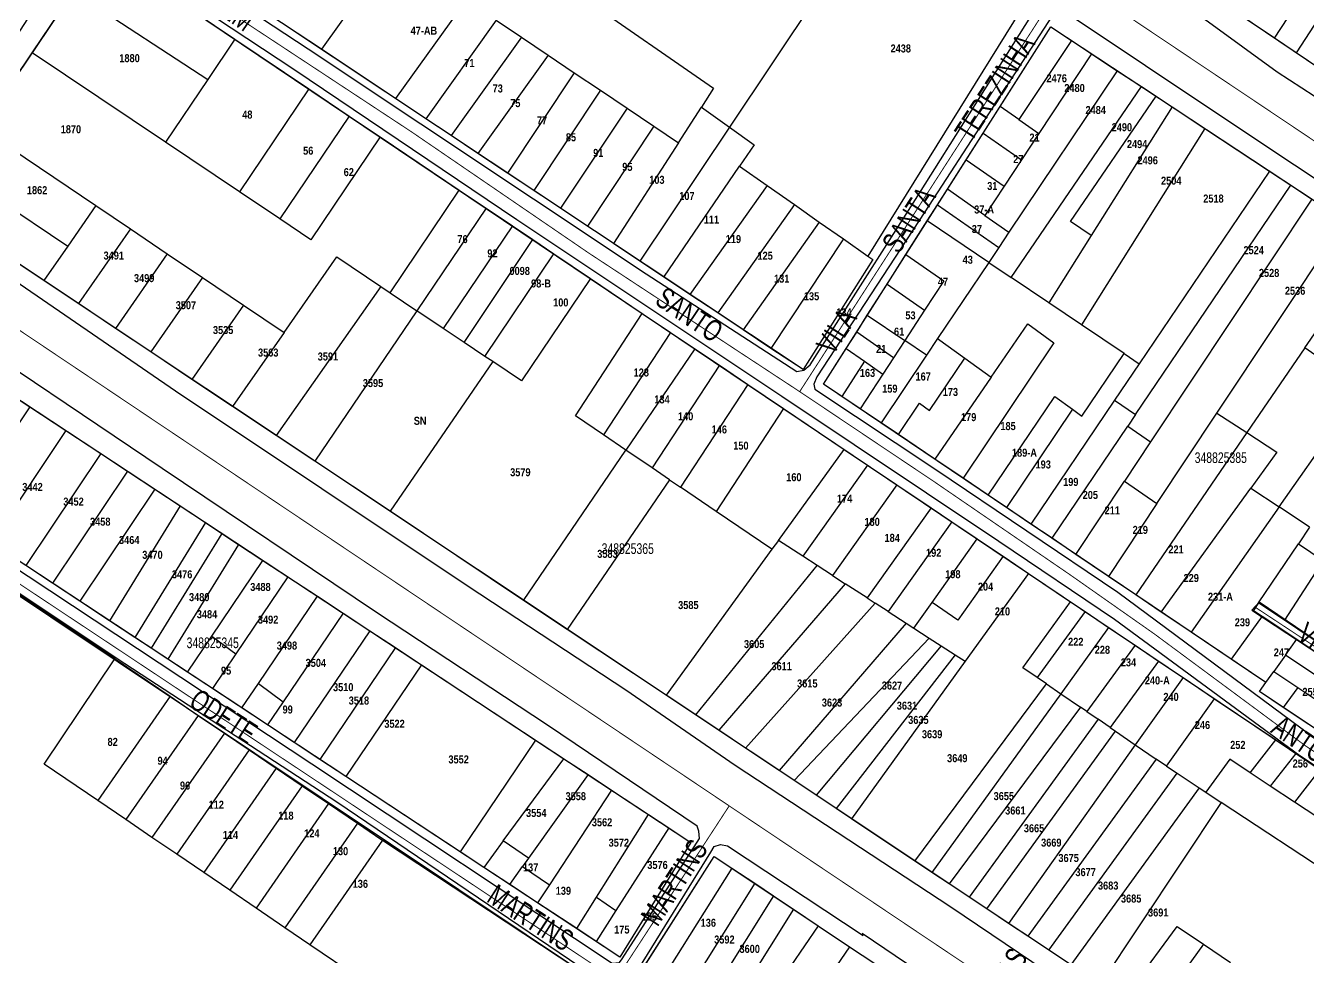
# Model space of a CAD drawing. Extents: x 203136 to 205923, y 4839890 to 4842982.
# Drawn here: x 204845.6 to 205086, y 4841287.5 to 4841462.1 of the extents above; entities that cross this region are included whole.
import ezdxf
from ezdxf.enums import TextEntityAlignment as Align

# ---------------------------------------------------------------- set-up
doc = ezdxf.new("R2010")
doc.units = 0
doc.header["$LTSCALE"] = 1.5
doc.header["$MEASUREMENT"] = 0
for name, color, linetype in [('CD_MALHA_LOTES', 40, 'CONTINUOUS'), ('CD_TXT_QUADRA', 7, 'CONTINUOUS'), ('RU-QUADRAS', 210, 'CONTINUOUS'), ('SV-EIXO-RUA-N-PAV', 6, 'CONTINUOUS'), ('SV-EIXO-RUA-PAV', 20, 'CONTINUOUS'), ('SV-RUA-NAO-PAV-S-GUIA-C-GUIA', 7, 'CONTINUOUS'), ('SV-RUA-PAVIM-S-GUIA-C-GUIA', 7, 'CONTINUOUS'), ('SV-TXT-RUA-N-PAV-S-GUIA-C-GUIA', 7, 'CONTINUOUS'), ('SV-TXT-RUA-PAV-S-GUIA-C-GUIA', 7, 'CONTINUOUS'), ('Th_NmrPort', 1, 'CONTINUOUS')]:
    doc.layers.add(name, color=color, linetype=linetype)
doc.styles.add('ARIAL', font='ARIAL.TTF')
doc.styles.get("Standard").update_dxf_attribs({"font": 'swisscbo.ttf'})

msp = doc.modelspace()

# ---------------------------------------------------------------- linework, layer by layer
at = {"layer": 'CD_MALHA_LOTES', "linetype": 'Continuous'}
for p, q in [((205079.68, 4841459.7), (205105.67, 4841499.68)), ((205109.71, 4841496.94), (205083.73, 4841456.96)), ((205004.6, 4841483.6), (204977.52, 4841443.05)), ((204859.89, 4841476.33), (204884.82, 4841459.55)), ((204914.3, 4841476.21), (204901.05, 4841457.64)), ((204942.39, 4841472.64), (204974.51, 4841450.33)), ((204846.83, 4841456.98), (204854.57, 4841468.45)), ((204854.57, 4841468.45), (204879.73, 4841451.99)), ((204928.14, 4841466.9), (204914.94, 4841448.41)), ((204933.78, 4841463.11), (204920.6, 4841444.64)), ((204933.78, 4841463.11), (204938.51, 4841459.93)), ((205032.22, 4841465.07), (205003.44, 4841418.89)), ((205079.68, 4841459.7), (205074.34, 4841463.3)), ((204901.05, 4841457.64), (204894.12, 4841462.25)), ((205028.24, 4841446.94), (205037.72, 4841461.85)), ((205037.72, 4841461.85), (205041.65, 4841459.27)), ((204884.82, 4841459.55), (204879.73, 4841451.99)), ((204884.82, 4841459.55), (204898.66, 4841450.24)), ((204938.51, 4841459.93), (204925.35, 4841441.48)), ((204938.51, 4841459.93), (204943.52, 4841456.56)), ((205041.65, 4841459.27), (205031.75, 4841444.49)), ((205041.65, 4841459.27), (205045.38, 4841456.81)), ((205083.73, 4841456.96), (205079.68, 4841459.7)), ((204837.29, 4841442.85), (204846.83, 4841456.98)), ((204871.81, 4841440.23), (204846.83, 4841456.98)), ((204914.94, 4841448.41), (204901.05, 4841457.64)), ((204943.52, 4841456.56), (204930.37, 4841438.14)), ((204943.52, 4841456.56), (204948.44, 4841453.26)), ((205045.38, 4841456.81), (205035.51, 4841441.87)), ((205045.38, 4841456.81), (205050.21, 4841453.62)), ((205090.64, 4841452.29), (205083.73, 4841456.96)), ((204948.44, 4841453.26), (204935.93, 4841434.45)), ((204948.44, 4841453.26), (204953.33, 4841449.97)), ((205050.21, 4841453.62), (205029.9, 4841423.36)), ((205050.21, 4841453.62), (205054.74, 4841450.64)), ((204879.73, 4841451.99), (204871.81, 4841440.23)), ((204898.66, 4841450.24), (204885.66, 4841430.95)), ((204898.66, 4841450.24), (204906.25, 4841445.13)), ((204920.6, 4841444.64), (204914.94, 4841448.41)), ((204953.33, 4841449.97), (204940.83, 4841431.18)), ((204953.33, 4841449.97), (204958.33, 4841446.61)), ((204974.51, 4841450.33), (204972.26, 4841446.82)), ((205030.29, 4841414.91), (205054.74, 4841450.64)), ((205041.42, 4841425.39), (205057.47, 4841448.84)), ((205054.74, 4841450.64), (205057.47, 4841448.84)), ((205057.47, 4841448.84), (205060.49, 4841446.85)), ((204958.33, 4841446.61), (204945.85, 4841427.85)), ((204958.33, 4841446.61), (204963.37, 4841443.22)), ((204967.96, 4841440.14), (204972.26, 4841446.82)), ((204972.26, 4841446.82), (204977.52, 4841443.05)), ((205025.06, 4841441.95), (205028.24, 4841446.94)), ((205031.75, 4841444.49), (205028.24, 4841446.94)), ((205060.49, 4841446.85), (205045.34, 4841422.74)), ((205060.49, 4841446.85), (205066.64, 4841442.79)), ((204906.25, 4841445.13), (204893.26, 4841425.85)), ((204906.25, 4841445.13), (204912.03, 4841441.23)), ((204925.35, 4841441.48), (204920.6, 4841444.64)), ((205031.75, 4841444.49), (205035.51, 4841441.87)), ((204837.29, 4841442.85), (204858.78, 4841428.36)), ((204912.03, 4841441.23), (204899.06, 4841421.97)), ((204912.03, 4841441.23), (204926.86, 4841431.26)), ((204930.37, 4841438.14), (204925.35, 4841441.48)), ((204963.37, 4841443.22), (204950.91, 4841424.49)), ((204977.52, 4841443.05), (204960.75, 4841417.94)), ((204963.37, 4841443.22), (204967.96, 4841440.14)), ((204977.52, 4841443.05), (204982.14, 4841439.73)), ((205021.87, 4841436.93), (205025.06, 4841441.95)), ((205025.06, 4841441.95), (205032.26, 4841436.94)), ((205035.51, 4841441.87), (205032.26, 4841436.94)), ((205066.64, 4841442.79), (205043.52, 4841406)), ((205066.64, 4841442.79), (205078.74, 4841434.82)), ((204885.66, 4841430.95), (204871.81, 4841440.23)), ((204967.96, 4841440.14), (204955.8, 4841421.23)), ((204982.14, 4841439.73), (204979.42, 4841435.76)), ((204935.93, 4841434.45), (204930.37, 4841438.14)), ((205018.36, 4841431.41), (205021.87, 4841436.93)), ((205021.87, 4841436.93), (205028.98, 4841431.98)), ((205032.26, 4841436.94), (205028.98, 4841431.98)), ((204832.09, 4841435.15), (204853.5, 4841420.76)), ((204940.83, 4841431.18), (204935.93, 4841434.45)), ((204965.21, 4841414.97), (204979.42, 4841435.76)), ((204979.42, 4841435.76), (204984.56, 4841432.15)), ((205078.74, 4841434.82), (205054.33, 4841398.73)), ((205078.74, 4841434.82), (205082.72, 4841432.2)), ((204984.56, 4841432.15), (204970.09, 4841411.72)), ((204984.56, 4841432.15), (204989.7, 4841428.54)), ((205028.98, 4841431.98), (205025.37, 4841426.52)), ((205053.63, 4841389.19), (205082.72, 4841432.2)), ((205082.72, 4841432.2), (205086.67, 4841429.59)), ((204893.26, 4841425.85), (204885.66, 4841430.95)), ((204913.9, 4841412.03), (204926.86, 4841431.26)), ((204926.86, 4841431.26), (204931.92, 4841427.85)), ((204945.85, 4841427.85), (204940.83, 4841431.18)), ((205016.52, 4841428.52), (205018.36, 4841431.41)), ((205025.37, 4841426.52), (205018.36, 4841431.41)), ((205086.67, 4841429.59), (205056.45, 4841384.08)), ((204849.01, 4841414.3), (204828.22, 4841428.15)), ((204858.78, 4841428.36), (204853.5, 4841420.76)), ((204858.78, 4841428.36), (204865.23, 4841424.01)), ((204931.92, 4841427.85), (204918.91, 4841408.67)), ((204931.92, 4841427.85), (204936.83, 4841424.55)), ((204950.91, 4841424.49), (204945.85, 4841427.85)), ((204989.7, 4841428.54), (204975.33, 4841408.24)), ((204989.7, 4841428.54), (204994.36, 4841425.27)), ((205014.59, 4841425.48), (205016.52, 4841428.52)), ((205016.52, 4841428.52), (205028, 4841420.53)), ((204899.06, 4841421.97), (204893.26, 4841425.85)), ((204936.83, 4841424.55), (204923.88, 4841405.33)), ((204936.83, 4841424.55), (204940.64, 4841421.98)), ((204955.8, 4841421.23), (204950.91, 4841424.49)), ((204994.36, 4841425.27), (204980.07, 4841405.09)), ((204994.36, 4841425.27), (204998.87, 4841422.1)), ((205010.6, 4841419.22), (205014.59, 4841425.48)), ((205026.11, 4841417.72), (205014.59, 4841425.48)), ((205025.37, 4841426.52), (205029.9, 4841423.36)), ((205045.34, 4841422.74), (205041.42, 4841425.39)), ((205068.89, 4841389.47), (205092.83, 4841425.53)), ((204865.23, 4841424.01), (204855.49, 4841409.99)), ((204865.23, 4841424.01), (204872.15, 4841419.35)), ((204927.82, 4841402.7), (204940.64, 4841421.98)), ((204940.64, 4841421.98), (204944.62, 4841419.3)), ((204998.87, 4841422.1), (204985.3, 4841401.61)), ((204998.87, 4841422.1), (205003.44, 4841418.89)), ((205029.9, 4841423.36), (205028, 4841420.53)), ((205045.34, 4841422.74), (205037.4, 4841410.12)), ((204853.5, 4841420.76), (204849.01, 4841414.3)), ((204960.75, 4841417.94), (204955.8, 4841421.23)), ((205028, 4841420.53), (205026.11, 4841417.72)), ((205085.36, 4841401.69), (205098.94, 4841421.51)), ((204872.15, 4841419.35), (204862.44, 4841405.36)), ((204872.15, 4841419.35), (204878.75, 4841414.89)), ((204894.04, 4841404.58), (204903.9, 4841418.73)), ((204903.9, 4841418.73), (204912.16, 4841413.19)), ((204931.69, 4841400.1), (204944.62, 4841419.3)), ((204944.62, 4841419.3), (204951.49, 4841414.68)), ((204965.21, 4841414.97), (204960.75, 4841417.94)), ((205004.37, 4841418.24), (204991.31, 4841397.62)), ((205003.44, 4841418.89), (205004.37, 4841418.24)), ((205007.06, 4841413.65), (205010.6, 4841419.22)), ((205010.6, 4841419.22), (205017.7, 4841414.27)), ((205026.11, 4841417.72), (205016.54, 4841403.45)), ((205026.11, 4841417.72), (205030.29, 4841414.91)), ((204878.75, 4841414.89), (204869.07, 4841400.94)), ((204878.75, 4841414.89), (204886.44, 4841409.71)), ((204970.09, 4841411.72), (204965.21, 4841414.97)), ((205037.4, 4841410.12), (205030.29, 4841414.91)), ((204855.49, 4841409.99), (204849.01, 4841414.3)), ((204912.16, 4841413.19), (204892.57, 4841385.29)), ((204912.16, 4841413.19), (204913.9, 4841412.03)), ((204951.49, 4841414.68), (204938.56, 4841395.5)), ((204951.49, 4841414.68), (204961.18, 4841408.15)), ((205003.35, 4841407.81), (205007.06, 4841413.65)), ((205007.06, 4841413.65), (205014.09, 4841408.75)), ((205017.7, 4841414.27), (205014.09, 4841408.75)), ((205080.53, 4841371.91), (205110.15, 4841414.12)), ((204816.33, 4841410.46), (204846.36, 4841390.68)), ((204862.44, 4841405.36), (204855.49, 4841409.99)), ((204913.9, 4841412.03), (204918.91, 4841408.67)), ((204975.33, 4841408.24), (204970.09, 4841411.72)), ((205043.52, 4841406), (205037.4, 4841410.12)), ((204886.44, 4841409.71), (204876.78, 4841395.8)), ((204886.44, 4841409.71), (204894.04, 4841404.58)), ((204918.91, 4841408.67), (204899.8, 4841380.47)), ((204923.88, 4841405.33), (204918.91, 4841408.67)), ((204948.64, 4841388.98), (204961.18, 4841408.15)), ((204961.18, 4841408.15), (204966.45, 4841404.61)), ((204980.07, 4841405.09), (204975.33, 4841408.24)), ((205001.36, 4841404.67), (205003.35, 4841407.81)), ((205003.35, 4841407.81), (205010.37, 4841403.07)), ((205014.09, 4841408.75), (205010.37, 4841403.07)), ((204869.07, 4841400.94), (204862.44, 4841405.36)), ((204927.82, 4841402.7), (204923.88, 4841405.33)), ((204985.3, 4841401.61), (204980.07, 4841405.09)), ((205026.55, 4841396.21), (205033.41, 4841406.19)), ((205033.41, 4841406.19), (205038.33, 4841402.64)), ((205051.5, 4841400.63), (205043.52, 4841406)), ((204894.04, 4841404.58), (204884.4, 4841390.73)), ((204931.69, 4841400.1), (204927.82, 4841402.7)), ((204966.45, 4841404.61), (204953.88, 4841385.41)), ((204966.45, 4841404.61), (204971.05, 4841401.51)), ((204999.39, 4841401.58), (205001.36, 4841404.67)), ((205008.27, 4841399.85), (205001.36, 4841404.67)), ((205010.37, 4841403.07), (205008.27, 4841399.85)), ((205014.45, 4841400.33), (205010.37, 4841403.07)), ((205016.54, 4841403.45), (205014.45, 4841400.33)), ((205016.54, 4841403.45), (205021.63, 4841399.77)), ((204876.78, 4841395.8), (204869.07, 4841400.94)), ((204971.05, 4841401.51), (204958.12, 4841382.54)), ((204971.05, 4841401.51), (204975.62, 4841398.44)), ((204991.31, 4841397.62), (204985.3, 4841401.61)), ((204995.15, 4841394.91), (204999.39, 4841401.58)), ((204999.39, 4841401.58), (205002.83, 4841399.18)), ((205014.45, 4841400.33), (205005.93, 4841387.64)), ((205038.33, 4841402.64), (205021.29, 4841377.27)), ((205043.59, 4841388.93), (205051.5, 4841400.63)), ((205051.5, 4841400.63), (205054.33, 4841398.73)), ((205085.36, 4841401.69), (205074.49, 4841385.82)), ((205091.7, 4841397.26), (205085.36, 4841401.69)), ((204933.15, 4841399.12), (204913.9, 4841371.08)), ((204933.15, 4841399.12), (204931.69, 4841400.1)), ((204938.56, 4841395.5), (204933.15, 4841399.12)), ((204975.62, 4841398.44), (204963.03, 4841379.2)), ((204975.62, 4841398.44), (204980.96, 4841394.84)), ((205002.83, 4841399.18), (204998.55, 4841392.62)), ((205002.83, 4841399.18), (205006.26, 4841396.79)), ((205008.27, 4841399.85), (205006.26, 4841396.79)), ((205015.03, 4841389.94), (205021.63, 4841399.77)), ((205021.63, 4841399.77), (205026.55, 4841396.21)), ((205054.33, 4841398.73), (205049.71, 4841391.89)), ((204884.4, 4841390.73), (204876.78, 4841395.8)), ((205006.26, 4841396.79), (205002.01, 4841390.29)), ((205026.55, 4841396.21), (205015.99, 4841380.85)), ((204980.96, 4841394.84), (204968.35, 4841375.58)), ((204980.96, 4841394.84), (204987.67, 4841390.33)), ((204998.55, 4841392.62), (204995.15, 4841394.91)), ((204846.36, 4841390.68), (204832.3, 4841369.68)), ((204846.36, 4841390.68), (204853.15, 4841386.21)), ((204892.57, 4841385.29), (204884.4, 4841390.73)), ((205002.01, 4841390.29), (204998.55, 4841392.62)), ((205009.18, 4841385.44), (205013.12, 4841391.32)), ((205013.12, 4841391.32), (205015.03, 4841389.94)), ((205026.02, 4841374.08), (205038.47, 4841392.62)), ((205049.71, 4841391.89), (205034.02, 4841368.68)), ((205038.47, 4841392.62), (205041.8, 4841390.22)), ((205049.71, 4841391.89), (205053.63, 4841389.19)), ((204953.88, 4841385.41), (204948.64, 4841388.98)), ((204987.67, 4841390.33), (204975.05, 4841371.04)), ((204987.67, 4841390.33), (204999.04, 4841382.68)), ((205005.93, 4841387.64), (205002.01, 4841390.29)), ((205041.8, 4841390.22), (205029.42, 4841371.79)), ((205041.8, 4841390.22), (205043.59, 4841388.93)), ((205053.63, 4841389.19), (205052.17, 4841387.03)), ((205057.64, 4841372.53), (205068.89, 4841389.47)), ((205068.89, 4841389.47), (205074.49, 4841385.82)), ((204853.15, 4841386.21), (204839.09, 4841365.21)), ((204853.15, 4841386.21), (204859.69, 4841381.9)), ((205009.18, 4841385.44), (205005.93, 4841387.64)), ((205037.97, 4841366.02), (205052.17, 4841387.03)), ((205052.17, 4841387.03), (205056.45, 4841384.08)), ((204862.31, 4841343.46), (204799.23, 4841385.4)), ((204899.8, 4841380.47), (204892.57, 4841385.29)), ((204958.12, 4841382.54), (204953.88, 4841385.41)), ((205015.99, 4841380.85), (205009.18, 4841385.44)), ((205056.45, 4841384.08), (205051.56, 4841376.72)), ((205074.49, 4841385.82), (205053.66, 4841355.43)), ((205074.49, 4841385.82), (205080.13, 4841382.15)), ((204859.69, 4841381.9), (204845.63, 4841360.91)), ((204859.69, 4841381.9), (204864.69, 4841378.61)), ((204938.94, 4841354.4), (204958.12, 4841382.54)), ((204963.03, 4841379.2), (204958.12, 4841382.54)), ((204986.68, 4841365.63), (204999.04, 4841382.68)), ((204999.04, 4841382.68), (205003.38, 4841379.75)), ((205080.13, 4841382.15), (205075.26, 4841375.43)), ((204913.9, 4841371.08), (204899.8, 4841380.47)), ((204966.25, 4841377), (204963.03, 4841379.2)), ((205003.38, 4841379.75), (204991.28, 4841362.66)), ((205003.38, 4841379.75), (205008.86, 4841376.07)), ((205021.29, 4841377.27), (205015.99, 4841380.85)), ((204864.69, 4841378.61), (204850.63, 4841357.61)), ((204864.69, 4841378.61), (204869.79, 4841375.25)), ((204966.25, 4841377), (204947.13, 4841348.95)), ((204966.25, 4841377), (204968.35, 4841375.58)), ((205026.02, 4841374.08), (205021.29, 4841377.27)), ((205042.45, 4841362.99), (205051.56, 4841376.72)), ((205051.56, 4841376.72), (205057.64, 4841372.53)), ((204869.79, 4841375.25), (204855.73, 4841354.25)), ((204869.79, 4841375.25), (204874.54, 4841372.12)), ((204975.05, 4841371.04), (204968.35, 4841375.58)), ((205008.86, 4841376.07), (204996.83, 4841359.06)), ((205008.86, 4841376.07), (205015.3, 4841371.73)), ((205029.42, 4841371.79), (205026.02, 4841374.08)), ((205058.44, 4841352.2), (205075.26, 4841375.43)), ((205075.26, 4841375.43), (205080.53, 4841371.91)), ((204874.54, 4841372.12), (204861.32, 4841350.57)), ((204874.54, 4841372.12), (204879.34, 4841368.96)), ((205015.3, 4841371.73), (205003.35, 4841354.84)), ((205015.3, 4841371.73), (205019.17, 4841369.13)), ((205034.02, 4841368.68), (205029.42, 4841371.79)), ((205057.64, 4841372.53), (205048.57, 4841358.87)), ((205080.53, 4841371.91), (205064.04, 4841348.42)), ((205086.24, 4841368.09), (205080.53, 4841371.91)), ((204938.94, 4841354.4), (204913.9, 4841371.08)), ((204985.48, 4841363.98), (204975.05, 4841371.04)), ((205019.17, 4841369.13), (205007.26, 4841352.31)), ((205019.17, 4841369.13), (205023.92, 4841365.93)), ((204879.34, 4841368.96), (204866.05, 4841347.46)), ((204882.38, 4841366.95), (204869.1, 4841345.45)), ((204879.34, 4841368.96), (204882.38, 4841366.95)), ((204882.38, 4841366.95), (204885.52, 4841364.88)), ((205037.97, 4841366.02), (205034.02, 4841368.68)), ((205086.24, 4841368.09), (205084.14, 4841364.97)), ((204845.63, 4841360.91), (204839.09, 4841365.21)), ((204885.52, 4841364.88), (204872.24, 4841343.38)), ((204885.52, 4841364.88), (204890.08, 4841361.88)), ((204986.68, 4841365.63), (204985.48, 4841363.98)), ((204991.28, 4841362.66), (204986.68, 4841365.63)), ((205015.49, 4841354.02), (205023.92, 4841365.93)), ((205023.92, 4841365.93), (205028.79, 4841362.65)), ((205042.45, 4841362.99), (205037.97, 4841366.02)), ((205076.68, 4841353.92), (205084.14, 4841364.97)), ((205084.14, 4841364.97), (205088.8, 4841361.86)), ((204880.48, 4841347.67), (204890.08, 4841361.88)), ((204890.08, 4841361.88), (204894.75, 4841358.81)), ((204985.48, 4841363.98), (204965.65, 4841336.61)), ((204993.93, 4841360.94), (204991.28, 4841362.66)), ((205028.79, 4841362.65), (205020.33, 4841350.69)), ((205028.79, 4841362.65), (205033.55, 4841359.45)), ((205048.57, 4841358.87), (205042.45, 4841362.99)), ((205088.8, 4841361.86), (205081.52, 4841350.68)), ((204850.63, 4841357.61), (204845.63, 4841360.91)), ((204971.2, 4841332.92), (204993.93, 4841360.94)), ((204996.83, 4841359.06), (204993.93, 4841360.94)), ((205033.55, 4841359.45), (205021.67, 4841342.98)), ((205033.55, 4841359.45), (205041.46, 4841354.12)), ((204855.73, 4841354.25), (204850.63, 4841357.61)), ((204894.75, 4841358.81), (204884.98, 4841344.36)), ((204894.75, 4841358.81), (204900.28, 4841355.16)), ((204999.23, 4841357.51), (204975.5, 4841330.05)), ((204996.83, 4841359.06), (204999.23, 4841357.51)), ((205003.35, 4841354.84), (204999.23, 4841357.51)), ((205053.66, 4841355.43), (205048.57, 4841358.87)), ((204889.22, 4841338.79), (204900.28, 4841355.16)), ((204900.28, 4841355.16), (204905.11, 4841351.99)), ((205003.35, 4841354.84), (205004.83, 4841353.88)), ((205058.44, 4841352.2), (205053.66, 4841355.43)), ((204861.32, 4841350.57), (204855.73, 4841354.25)), ((204947.13, 4841348.95), (204938.94, 4841354.4)), ((205004.83, 4841353.88), (204980.55, 4841326.69)), ((205007.26, 4841352.31), (205004.83, 4841353.88)), ((205007.26, 4841352.31), (205010.63, 4841350.13)), ((205012.07, 4841349.19), (205015.49, 4841354.02)), ((205020.33, 4841350.69), (205015.49, 4841354.02)), ((205032.5, 4841341.78), (205041.46, 4841354.12)), ((205044.17, 4841352.3), (205035.2, 4841339.93)), ((205041.46, 4841354.12), (205044.17, 4841352.3)), ((205044.17, 4841352.3), (205048.57, 4841349.34)), ((205064.04, 4841348.42), (205058.44, 4841352.2)), ((205076.68, 4841353.92), (205075.74, 4841352.52)), ((205075.74, 4841352.52), (205077.33, 4841351.46)), ((205081.52, 4841350.68), (205076.68, 4841353.92)), ((204866.05, 4841347.46), (204861.32, 4841350.57)), ((204905.11, 4841351.99), (204893.88, 4841335.37)), ((204905.11, 4841351.99), (204910.11, 4841348.69)), ((205010.63, 4841350.13), (204986.81, 4841322.52)), ((205010.63, 4841350.13), (205012.07, 4841349.19)), ((205077.33, 4841351.46), (205071.54, 4841343.36)), ((205077.33, 4841351.46), (205083.84, 4841347.1)), ((205086.52, 4841347.34), (205081.52, 4841350.68)), ((204869.1, 4841345.45), (204866.05, 4841347.46)), ((204875.94, 4841340.95), (204880.48, 4841347.67)), ((204880.48, 4841347.67), (204884.98, 4841344.36)), ((204910.11, 4841348.69), (204895.96, 4841327.76)), ((204910.11, 4841348.69), (204914.9, 4841345.54)), ((204965.65, 4841336.61), (204947.13, 4841348.95)), ((205012.07, 4841349.19), (205014.96, 4841347.32)), ((205048.57, 4841349.34), (205039.61, 4841336.91)), ((205048.57, 4841349.34), (205053.54, 4841346)), ((205071.54, 4841343.36), (205064.04, 4841348.42)), ((204872.24, 4841343.38), (204869.1, 4841345.45)), ((204914.9, 4841345.54), (204900.75, 4841324.6)), ((204914.9, 4841345.54), (204919.78, 4841342.32)), ((204989.63, 4841320.64), (205014.96, 4841347.32)), ((205017.19, 4841345.88), (204993.75, 4841317.9)), ((205014.96, 4841347.32), (205017.19, 4841345.88)), ((205017.19, 4841345.88), (205019.83, 4841344.17)), ((205053.54, 4841346), (205044.51, 4841333.55)), ((205053.54, 4841346), (205057.95, 4841343.03)), ((205081.71, 4841344.13), (205083.84, 4841347.1)), ((205083.84, 4841347.1), (205126.1, 4841318.84)), ((204849.09, 4841323.71), (204862.31, 4841343.46)), ((204862.31, 4841343.46), (204862.45, 4841343.37)), ((204862.45, 4841343.37), (204872.71, 4841336.42)), ((204875.94, 4841340.95), (204872.24, 4841343.38)), ((204884.98, 4841344.36), (204880.6, 4841337.88)), ((205019.83, 4841344.17), (204997.49, 4841315.4)), ((205021.67, 4841342.98), (205000.39, 4841313.47)), ((205019.83, 4841344.17), (205021.67, 4841342.98)), ((205057.95, 4841343.03), (205048.89, 4841330.55)), ((205057.95, 4841343.03), (205062.53, 4841339.95)), ((205078.03, 4841338.98), (205071.54, 4841343.36)), ((205081.71, 4841344.13), (205079.53, 4841341.08)), ((205123.98, 4841315.87), (205081.71, 4841344.13)), ((204880.6, 4841337.88), (204875.94, 4841340.95)), ((204919.78, 4841342.32), (204905.63, 4841321.39)), ((204919.78, 4841342.32), (204941.17, 4841328.23)), ((205035.2, 4841339.93), (205032.5, 4841341.78)), ((205078.03, 4841338.98), (205079.53, 4841341.08)), ((205079.53, 4841341.08), (205084.04, 4841338.06)), ((204886.13, 4841334.23), (204880.6, 4841337.88)), ((204886.13, 4841334.23), (204889.22, 4841338.79)), ((204889.22, 4841338.79), (204893.88, 4841335.37)), ((205012.28, 4841305.56), (205036.95, 4841338.73)), ((205036.95, 4841338.73), (205035.2, 4841339.93)), ((205036.95, 4841338.73), (205039.61, 4841336.91)), ((205062.53, 4841339.95), (205053.58, 4841327.34)), ((205062.53, 4841339.95), (205068.44, 4841335.97)), ((205076.84, 4841337.32), (205078.03, 4841338.98)), ((205084.04, 4841338.06), (205081.31, 4841334.34)), ((205084.04, 4841338.06), (205093.62, 4841331.65)), ((204872.71, 4841336.42), (204859.14, 4841316.88)), ((204872.71, 4841336.42), (204877.97, 4841332.85)), ((204893.88, 4841335.37), (204890.96, 4841331.05)), ((204971.2, 4841332.92), (204965.65, 4841336.61)), ((205039.61, 4841336.91), (205015.45, 4841303.44)), ((205039.61, 4841336.91), (205043.28, 4841334.39)), ((205059.4, 4841323.35), (205068.44, 4841335.97)), ((205068.44, 4841335.97), (205079.9, 4841328.25)), ((205081.31, 4841334.34), (205076.84, 4841337.32)), ((204890.96, 4841331.05), (204886.13, 4841334.23)), ((205043.28, 4841334.39), (205018.67, 4841301.3)), ((205044.51, 4841333.55), (205043.28, 4841334.39)), ((205044.51, 4841333.55), (205046.6, 4841332.12)), ((205090.9, 4841327.95), (205081.31, 4841334.34)), ((204877.97, 4841332.85), (204864.4, 4841313.31)), ((204877.97, 4841332.85), (204882.86, 4841329.54)), ((204895.96, 4841327.76), (204890.96, 4841331.05)), ((204975.5, 4841330.05), (204971.2, 4841332.92)), ((205046.6, 4841332.12), (205022.44, 4841298.79)), ((205048.89, 4841330.55), (205046.6, 4841332.12)), ((204882.86, 4841329.54), (204869.28, 4841309.98)), ((204882.86, 4841329.54), (204887.52, 4841326.38)), ((204941.17, 4841328.23), (204927.02, 4841307.3)), ((204941.17, 4841328.23), (204946.5, 4841324.72)), ((204980.55, 4841326.69), (204975.5, 4841330.05)), ((205025.75, 4841296.58), (205049.88, 4841329.87)), ((205048.89, 4841330.55), (205049.88, 4841329.87)), ((205049.88, 4841329.87), (205053.58, 4841327.34)), ((205075.12, 4841322.1), (205079.9, 4841328.25)), ((205079.9, 4841328.25), (205083.65, 4841325.73)), ((204887.52, 4841326.38), (204873.94, 4841306.82)), ((204887.52, 4841326.38), (204892.57, 4841322.95)), ((204900.75, 4841324.6), (204895.96, 4841327.76)), ((204986.81, 4841322.52), (204980.55, 4841326.69)), ((205053.58, 4841327.34), (205029.83, 4841293.87)), ((205053.58, 4841327.34), (205057.51, 4841324.65)), ((204859.14, 4841316.88), (204849.09, 4841323.71)), ((204905.63, 4841321.39), (204900.75, 4841324.6)), ((204935.12, 4841309.32), (204946.5, 4841324.72)), ((204946.5, 4841324.72), (204951.03, 4841321.74)), ((205057.51, 4841324.65), (205033.45, 4841291.46)), ((205059.4, 4841323.35), (205057.51, 4841324.65)), ((205059.4, 4841323.35), (205061.43, 4841322.01)), ((205071.3, 4841324.64), (205066.79, 4841318.47)), ((205075.12, 4841322.1), (205071.3, 4841324.64)), ((205083.65, 4841325.73), (205078.89, 4841319.61)), ((205083.65, 4841325.73), (205088.17, 4841322.68)), ((204892.57, 4841322.95), (204878.99, 4841303.39)), ((204892.57, 4841322.95), (204897.45, 4841319.65)), ((204927.02, 4841307.3), (204905.63, 4841321.39)), ((204951.03, 4841321.74), (204939.86, 4841306.12)), ((204951.03, 4841321.74), (204955.43, 4841318.84)), ((204989.63, 4841320.64), (204986.81, 4841322.52)), ((205037.39, 4841288.83), (205061.43, 4841322.01)), ((205061.43, 4841322.01), (205065.55, 4841319.29)), ((205078.89, 4841319.61), (205075.12, 4841322.1)), ((205088.17, 4841322.68), (205083.44, 4841316.59)), ((204897.45, 4841319.65), (204883.86, 4841300.07)), ((204897.45, 4841319.65), (204902.38, 4841316.31)), ((204955.43, 4841318.84), (204943.77, 4841301.12)), ((204955.43, 4841318.84), (204962.35, 4841314.28)), ((204993.75, 4841317.9), (204989.63, 4841320.64)), ((205065.55, 4841319.29), (205041.49, 4841286.1)), ((205065.55, 4841319.29), (205066.79, 4841318.47)), ((205083.44, 4841316.59), (205078.89, 4841319.61)), ((204864.4, 4841313.31), (204859.14, 4841316.88)), ((204902.38, 4841316.31), (204888.78, 4841296.73)), ((204902.38, 4841316.31), (204907.78, 4841312.65)), ((204997.49, 4841315.4), (204993.75, 4841317.9)), ((205069.69, 4841316.55), (205046.97, 4841282.45)), ((205066.79, 4841318.47), (205069.69, 4841316.55)), ((205107.32, 4841291.69), (205069.69, 4841316.55)), ((205089.77, 4841312.4), (205083.44, 4841316.59)), ((204952.59, 4841298.76), (204962.35, 4841314.28)), ((204962.35, 4841314.28), (204966.13, 4841311.79)), ((205000.39, 4841313.47), (204997.49, 4841315.4)), ((204869.28, 4841309.98), (204864.4, 4841313.31)), ((204907.78, 4841312.65), (204894.18, 4841293.06)), ((204907.78, 4841312.65), (204912.19, 4841309.66)), ((204966.13, 4841311.79), (204956.24, 4841296.29)), ((204966.13, 4841311.79), (204970.28, 4841309.06)), ((205012.28, 4841305.56), (205000.39, 4841313.47)), ((204873.94, 4841306.82), (204869.28, 4841309.98)), ((204912.46, 4841309.48), (204898.86, 4841289.88)), ((204912.19, 4841309.66), (204912.46, 4841309.48)), ((204912.46, 4841309.48), (204952.23, 4841283.25)), ((204935.12, 4841309.32), (204931.46, 4841304.37)), ((204939.86, 4841306.12), (204935.12, 4841309.32)), ((204970.28, 4841309.06), (204956.98, 4841287.57)), ((204878.99, 4841303.39), (204873.94, 4841306.82)), ((204931.46, 4841304.37), (204927.02, 4841307.3)), ((204936.33, 4841301.17), (204931.46, 4841304.37)), ((204936.33, 4841301.17), (204938.73, 4841304.53)), ((204939.86, 4841306.12), (204938.73, 4841304.53)), ((204938.73, 4841304.53), (204943.77, 4841301.12)), ((204961.44, 4841285.69), (204974.68, 4841306.43)), ((204977.94, 4841304.25), (204964.84, 4841283.39)), ((204974.68, 4841306.43), (204977.94, 4841304.25)), ((204977.94, 4841304.25), (204982.25, 4841301.38)), ((205015.45, 4841303.44), (205012.28, 4841305.56)), ((204883.86, 4841300.07), (204878.99, 4841303.39)), ((205018.67, 4841301.3), (205015.45, 4841303.44)), ((204888.78, 4841296.73), (204883.86, 4841300.07)), ((204941.55, 4841297.73), (204936.33, 4841301.17)), ((204943.77, 4841301.12), (204941.55, 4841297.73)), ((204982.25, 4841301.38), (204965.82, 4841275.22)), ((204982.25, 4841301.38), (204985.78, 4841299.02)), ((205022.44, 4841298.79), (205018.67, 4841301.3)), ((204948.9, 4841292.89), (204941.55, 4841297.73)), ((204948.9, 4841292.89), (204952.59, 4841298.76)), ((204952.59, 4841298.76), (204956.24, 4841296.29)), ((204985.78, 4841299.02), (204969.35, 4841272.84)), ((204985.78, 4841299.02), (204989.5, 4841296.54)), ((205025.75, 4841296.58), (205022.44, 4841298.79)), ((204894.18, 4841293.06), (204888.78, 4841296.73)), ((204956.24, 4841296.29), (204952.55, 4841290.49)), ((204989.5, 4841296.54), (204973.05, 4841270.34)), ((204989.5, 4841296.54), (204994.15, 4841293.44)), ((205029.83, 4841293.87), (205025.75, 4841296.58)), ((204898.86, 4841289.88), (204894.18, 4841293.06)), ((204952.55, 4841290.49), (204948.9, 4841292.89)), ((204994.15, 4841293.44), (204976.68, 4841267.9)), ((204994.15, 4841293.44), (205000.04, 4841289.51)), ((205033.45, 4841291.46), (205029.83, 4841293.87)), ((205051.3, 4841279.57), (205061.44, 4841293.28)), ((205061.44, 4841293.28), (205066.34, 4841289.98)), ((204907.92, 4841283.72), (204898.86, 4841289.88)), ((204956.98, 4841287.57), (204952.55, 4841290.49)), ((205037.39, 4841288.83), (205033.45, 4841291.46)), ((205066.34, 4841289.98), (205056.39, 4841276.17)), ((205066.34, 4841289.98), (205071.42, 4841286.57)), ((205000.04, 4841289.51), (204982.53, 4841263.96)), ((205000.04, 4841289.51), (205004.75, 4841286.36)), ((205041.49, 4841286.1), (205037.39, 4841288.83))]:
    msp.add_line(p, q, dxfattribs=at)
at = {"layer": 'RU-QUADRAS', "color": 6, "linetype": 'Continuous'}
for points in [[(204921.34, 4841568.13), (204999.78, 4841685.33), (205176.41, 4841568.79), (205176.41, 4841566.71), (205137.71, 4841505.39), (205102.35, 4841528.4), (205100.38, 4841525.36), (205136.14, 4841502.11), (205101.69, 4841447.41), (205091.96, 4841454.24), (205090.64, 4841452.29), (205019.94, 4841500.05), (205052.16, 4841545.5), (205045.39, 4841549.94), (205013.82, 4841503.93), (204921.89, 4841565.37)], [(204864.11, 4841482.21), (204864.11, 4841483.91), (204909.34, 4841547.52), (205032.22, 4841465.07), (205003.44, 4841418.89), (205004.37, 4841418.24), (204991.31, 4841397.62)], [(204828.07, 4841429.19), (204859.89, 4841476.33), (205115.37, 4841304.38), (205086.64, 4841259.09), (205083.39, 4841258.19), (204828.22, 4841428.15)], [(204995.15, 4841394.91), (205037.72, 4841461.85), (205165.84, 4841377.41), (205127.07, 4841320.21), (205076.68, 4841353.92), (205075.74, 4841352.52), (205126.1, 4841318.84), (205119.15, 4841309.12), (205076.84, 4841337.32), (205078.03, 4841338.98)], [(204802.27, 4841389.46), (204816.33, 4841410.46), (204970.28, 4841309.06), (204956.98, 4841287.57)], [(204740.47, 4841297.4), (204799.23, 4841385.4), (204952.23, 4841283.25), (204952.64, 4841281.76), (204890.72, 4841188.84), (204741.26, 4841290.4)], [(204897.25, 4841185.09), (204959.36, 4841279.57), (204958.08, 4841280.43), (204974.68, 4841306.43), (205020.59, 4841275.8), (204941.45, 4841155.06)]]:
    msp.add_lwpolyline(points, close=True, dxfattribs=at)
at = {"layer": 'SV-EIXO-RUA-N-PAV', "const_width": 0.18, "flags": 128}
msp.add_lwpolyline([(205076.12, 4841353.07), (205134.95, 4841314.31)], dxfattribs=at)
at = {"layer": 'SV-EIXO-RUA-PAV', "const_width": 0.18, "flags": 128}
for points in [[(204636.872014, 4841741.2499), (204782.35, 4841643.52), (204884.46, 4841576.03), (204891.55, 4841571.07), (204899.04, 4841566.14), (204906.75, 4841561.15), (205009.83, 4841492.19), (205040.85, 4841471.44), (205095.6, 4841434.8), (205178.37, 4841379.43), (205196.08, 4841367.87), (205255.08, 4841329.15), (205258.51, 4841326.9), (205359.87, 4841260.37), (205375.79, 4841249.49), (205402.66, 4841230.21), (205438.18, 4841206.88), (205451.31, 4841197.91), (205460.4, 4841191.7), (205505.68, 4841165.26), (205528.45, 4841147.48), (205532.36, 4841138.96)], [(204855.81, 4841484.01), (204873.32, 4841471.54), (204917.93, 4841442.17), (204951.17, 4841419.45), (204990.68, 4841393.5), (205015.87, 4841376.64), (205041.36, 4841359.19), (205057.15, 4841348.11), (205085.55, 4841327.09), (205115.18, 4841307.5), (205125.3, 4841299.86)], [(205040.85, 4841471.44), (204990.68, 4841393.5)], [(204815.89, 4841424.13), (204977.47, 4841315.89), (205029.04, 4841281.34), (205087.2, 4841242.39)], [(204793.84, 4841391.05), (204956.23, 4841283.34)], [(204977.47, 4841315.89), (204956.23, 4841283.34), (204890, 4841181.87)]]:
    msp.add_lwpolyline(points, dxfattribs=at)
at = {"layer": 'SV-RUA-NAO-PAV-S-GUIA-C-GUIA'}
msp.add_lwpolyline([(205130.49, 4841318.19), (205118.79, 4841325.74), (205100.93, 4841337.69), (205076.79, 4841354.04), (205075.4, 4841352.53), (205103.45, 4841334.16), (205126.09, 4841319.07), (205129.48, 4841316.81)], dxfattribs=at)
at = {"layer": 'SV-RUA-PAVIM-S-GUIA-C-GUIA'}
for points in [[(204917.04, 4841568.24), (204919.93, 4841563.3), (204978.77, 4841522.56), (205001.72, 4841506.72), (205011.41, 4841500.71), (205012.47, 4841500.61), (205013.78, 4841501.55), (205035.27, 4841533.11), (205045.23, 4841548.28), (205049.94, 4841545.04), (205042.74, 4841534.34), (205018.38, 4841500.16), (205017.12, 4841498.08), (205017.85, 4841496.69), (205030.78, 4841487.56), (205067.31, 4841462.81), (205080.16, 4841453.41), (205098.67, 4841441.43)], [(205044.39, 4841279.83), (205019.02, 4841296.89), (204978.58, 4841323.47), (204958.08, 4841337.56), (204928.55, 4841357), (204873.68, 4841393.58), (204824.76, 4841427.1), (204824.12, 4841428.03), (204823.94, 4841429.18), (204824.26, 4841430.42), (204832.95, 4841443.21), (204847.28, 4841465.26), (204856.44, 4841479.09), (204857.36, 4841479.41), (204859.42, 4841478.65), (204869.23, 4841471.55), (204895.84, 4841453.92), (204937.67, 4841425.75), (204987.36, 4841392.67), (205028, 4841365.47), (205049.7, 4841350.9), (205084.45, 4841325.35), (205114.78, 4841305.27)], [(205096.13, 4841427.5), (205070.76, 4841444.38), (205040.27, 4841464.73), (205039.13, 4841464.79), (205037.97, 4841463.89), (205014.16, 4841427.2), (204993.92, 4841396.29), (204993.33, 4841394.93), (204993.52, 4841393.94), (205016.2, 4841378.9), (205050.29, 4841355.96), (205093.8, 4841323.7)], [(204953.16, 4841283.22), (204903.9, 4841316.59), (204862.75, 4841343.41), (204799.44, 4841385.6), (204798.35, 4841385.68), (204796.53, 4841385.23), (204794.83, 4841384.57), (204793, 4841383.21), (204783.8, 4841369.29), (204782.58, 4841367.92), (204746.43, 4841314.19), (204735.57, 4841298.09), (204734.99, 4841295), (204735.17, 4841293.34), (204735.73, 4841291.52), (204737.45, 4841289.31), (204804.55, 4841242.93)], [(205002.37, 4841292.03), (205023.24, 4841277.91), (205023.37, 4841277.34), (205023.2, 4841275.93), (205014.68, 4841262.78), (204998.75, 4841238.8), (204972.42, 4841198.77), (204960.93, 4841181.45), (204942.81, 4841153.61), (204941.47, 4841152.67), (204940.47, 4841152.56), (204903.98, 4841176.99), (204894.95, 4841182.26), (204894.54, 4841182.82), (204894.38, 4841184.4), (204925.34, 4841231.17), (204948.65, 4841266.23), (204974.01, 4841307.19), (204974.68, 4841308.3), (204975.83, 4841308.63), (204977.16, 4841308.4), (205002.59, 4841291.6)]]:
    msp.add_lwpolyline(points, dxfattribs=at)
for points in [[(204990.12, 4841397.29), (204991.45, 4841397.5), (204992.63, 4841398.53), (205012.4, 4841429.52), (205034.73, 4841465), (205035.46, 4841467.04), (205035.27, 4841467.87), (205034.77, 4841468.6), (205006.96, 4841487.13), (204976.77, 4841507.25), (204929.23, 4841538.92), (204911.46, 4841551.05), (204908.39, 4841552.68), (204906.39, 4841552.8), (204905.07, 4841551.78), (204899.25, 4841543.46), (204889.73, 4841530.72), (204860.8, 4841488.22), (204859.88, 4841486.72), (204861.07, 4841484.01), (204874.7, 4841473.47), (204898.56, 4841457.72), (204961.92, 4841415.58)], [(204955.54, 4841286.42), (204956.91, 4841286.53), (204957.42, 4841287.26), (204971.91, 4841309.78), (204971.78, 4841311.13), (204971.49, 4841312.09), (204943.39, 4841330.99), (204911.38, 4841352.1), (204871.2, 4841379.09), (204829.23, 4841407.33), (204818.35, 4841414.36), (204816.29, 4841415.18), (204813.93, 4841414.81), (204812.2, 4841412.66), (204804.14, 4841399.97), (204799.8, 4841392.43), (204800.09, 4841390.17), (204801.1, 4841388.55), (204837.87, 4841364.28), (204899.23, 4841323.77)]]:
    msp.add_lwpolyline(points, close=True, dxfattribs=at)

# ---------------------------------------------------------------- texts
at = {"layer": 'CD_TXT_QUADRA', "linetype": 'Continuous', "style": 'ARIAL', "width": 0.7}
for s, p in [('348825385', (205064.71, 4841380.13)), ('348825365', (204953.56, 4841363.09)), ('348825345', (204875.77, 4841345.44))]:
    msp.add_text(s, height=2, dxfattribs=at).set_placement(p)
at = {"layer": 'SV-TXT-RUA-N-PAV-S-GUIA-C-GUIA', "style": 'ARIAL', "width": 0.7}
msp.add_text('VILA                   CÍRIA', height=4, rotation=326, dxfattribs=at).set_placement((205083.6, 4841347.19))
at = {"layer": 'SV-TXT-RUA-PAV-S-GUIA-C-GUIA', "style": 'ARIAL', "width": 0.7}
for s, rotation, p in [('PASSAGEM', 325, (204868.64, 4841473.39)), ('VILA             SANTA           TEREZINHA', 57, (204996.93, 4841400.2)), ('SANTO', 326, (204963.32, 4841410.05)), ('ODETE', 327, (204875.95, 4841334.68)), ('ANTONIO', 326, (205078.75, 4841329.76)), ('MARTINS', 57, (204964.04, 4841293.09)), ('MARTINS', 327, (204931.79, 4841298.07)), ('PASSAGEM               NOSSA                SENHORA               DAS               GRAÇAS', 57, (204954.14, 4841165.17))]:
    msp.add_text(s, height=4, rotation=rotation, dxfattribs=at).set_placement(p)
at = {"layer": 'Th_NmrPort', "color": 1}
for s, p in [('47-AB', (204917.768554, 4841461.137271)), ('2438', (205007.708554, 4841457.797271)), ('1880', (204863.168554, 4841455.977271)), ('71', (204927.818554, 4841455.067271)), ('73', (204933.128554, 4841450.307271)), ('2476', (205036.938554, 4841452.207271)), ('2480', (205040.288554, 4841450.387271)), ('48', (204886.198554, 4841445.407271)), ('75', (204936.428554, 4841447.557271)), ('2484', (205044.248554, 4841446.267271)), ('77', (204941.438554, 4841444.337271)), ('2490', (205049.148554, 4841443.037271)), ('1870', (204852.178554, 4841442.657271)), ('85', (204946.858554, 4841441.157271)), ('21', (205033.738554, 4841441.097271)), ('56', (204897.608554, 4841438.647271)), ('91', (204951.978554, 4841438.227271)), ('2494', (205052.008554, 4841439.877271)), ('95', (204957.428554, 4841435.617271)), ('27', (205030.698554, 4841437.057271)), ('2496', (205053.988554, 4841436.837271)), ('62', (204905.218554, 4841434.627271)), ('103', (204962.478554, 4841433.187271)), ('1862', (204845.838554, 4841431.247271)), ('31', (205025.828554, 4841432.037271)), ('2504', (205058.408554, 4841433.027271)), ('107', (204968.108554, 4841430.157271)), ('2518', (205066.318554, 4841429.677271)), ('37-A', (205023.388554, 4841427.627271)), ('111', (204972.708554, 4841425.737271)), ('37', (205022.938554, 4841423.967271)), ('76', (204926.528554, 4841422.077271)), ('119', (204976.818554, 4841422.087271)), ('3491', (204860.208554, 4841418.997271)), ('92', (204932.138554, 4841419.407271)), ('125', (204982.768554, 4841418.967271)), ('2524', (205073.858554, 4841420.007271)), ('43', (205021.218554, 4841418.217271)), ('3499', (204865.908554, 4841414.767271)), ('0098', (204936.288554, 4841416.117271)), ('131', (204985.878554, 4841414.667271)), ('47', (205016.578554, 4841414.107271)), ('2528', (205076.748554, 4841415.747271)), ('98-B', (204940.338554, 4841413.767271)), ('2536', (205081.618554, 4841412.397271)), ('3507', (204873.728554, 4841409.697271)), ('100', (204944.468554, 4841410.217271)), ('135', (204991.468554, 4841411.367271)), ('134', (204997.548554, 4841408.357271)), ('53', (205010.488554, 4841407.797271)), ('3535', (204880.708554, 4841405.047271)), ('61', (205008.358554, 4841404.747271)), ('3563', (204889.158554, 4841400.817271)), ('3591', (204900.348554, 4841400.087271)), ('21', (205005.008554, 4841401.517271)), ('3595', (204908.798554, 4841395.107271)), ('128', (204959.548554, 4841397.087271)), ('163', (205001.958554, 4841397.017271)), ('167', (205012.388554, 4841396.337271)), ('159', (205006.148554, 4841394.057271)), ('173', (205017.488554, 4841393.447271)), ('134', (204963.438554, 4841392.047271)), ('SN', (204918.348554, 4841388.037271)), ('140', (204967.868554, 4841388.877271)), ('179', (205020.918554, 4841388.727271)), ('146', (204974.178554, 4841386.417271)), ('185', (205028.298554, 4841387.047271)), ('150', (204978.228554, 4841383.387271)), ('189-A', (205030.468554, 4841382.067271)), ('3579', (204936.418554, 4841378.397271)), ('193', (205034.888554, 4841379.857271)), ('3442', (204844.978554, 4841375.647271)), ('160', (204988.158554, 4841377.467271)), ('199', (205040.058554, 4841376.587271)), ('174', (204997.668554, 4841373.457271)), ('205', (205043.718554, 4841374.147271)), ('3452', (204852.668554, 4841372.897271)), ('211', (205047.828554, 4841371.257271)), ('3458', (204857.678554, 4841369.137271)), ('180', (205002.828554, 4841369.107271)), ('184', (205006.588554, 4841366.107271)), ('219', (205053.078554, 4841367.597271)), ('3464', (204863.108554, 4841365.707271)), ('221', (205059.778554, 4841363.947271)), ('3470', (204867.458554, 4841362.927271)), ('3583', (204952.738554, 4841363.107271)), ('192', (205014.358554, 4841363.307271)), ('3476', (204873.018554, 4841359.277271)), ('198', (205017.958554, 4841359.297271)), ('3488', (204887.698554, 4841356.907271)), ('204', (205024.078554, 4841356.967271)), ('229', (205062.628554, 4841358.577271)), ('3480', (204876.228554, 4841355.007271)), ('231-A', (205067.198554, 4841355.077271)), ('3484', (204877.688554, 4841351.797271)), ('3585', (204967.898554, 4841353.517271)), ('210', (205027.248554, 4841352.327271)), ('3492', (204889.138554, 4841350.787271)), ('239', (205072.218554, 4841350.287271)), ('222', (205040.988554, 4841346.637271)), ('3498', (204892.668554, 4841345.927271)), ('3605', (204980.238554, 4841346.207271)), ('228', (205045.978554, 4841345.137271)), ('247', (205079.528554, 4841344.647271)), ('3504', (204898.078554, 4841342.687271)), ('3611', (204985.388554, 4841342.067271)), ('234', (205050.868554, 4841342.777271)), ('95', (204882.218554, 4841341.227271)), ('3510', (204903.218554, 4841338.137271)), ('3615', (204990.198554, 4841338.827271)), ('3627', (205006.068554, 4841338.437271)), ('240-A', (205055.368554, 4841339.397271)), ('255', (205084.908554, 4841337.247271)), ('3518', (204906.158554, 4841335.627271)), ('3623', (204994.828554, 4841335.247271)), ('3631', (205008.878554, 4841334.667271)), ('240', (205058.838554, 4841336.307271)), ('99', (204893.758554, 4841333.947271)), ('3522', (204912.828554, 4841331.277271)), ('3635', (205011.008554, 4841331.997271)), ('246', (205064.738554, 4841331.047271)), ('82', (204860.958554, 4841327.877271)), ('3639', (205013.588554, 4841329.317271)), ('252', (205071.368554, 4841327.317271)), ('94', (204870.318554, 4841324.357271)), ('3552', (204924.848554, 4841324.597271)), ('3649', (205018.308554, 4841324.827271)), ('256', (205083.068554, 4841323.827271)), ('96', (204874.528554, 4841319.697271)), ('112', (204879.898554, 4841316.107271)), ('3558', (204946.798554, 4841317.707271)), ('3655', (205027.028554, 4841317.727271)), ('118', (204892.948554, 4841314.067271)), ('3554', (204939.398554, 4841314.567271)), ('3661', (205029.188554, 4841315.027271)), ('124', (204897.808554, 4841310.737271)), ('3562', (204951.728554, 4841312.817271)), ('3665', (205032.688554, 4841311.697271)), ('114', (204882.558554, 4841310.437271)), ('3572', (204954.868554, 4841308.997271)), ('3669', (205035.928554, 4841309.007271)), ('130', (204903.188554, 4841307.407271)), ('3675', (205039.168554, 4841306.127271)), ('137', (204938.818554, 4841304.367271)), ('3576', (204962.118554, 4841304.827271)), ('3677', (205042.358554, 4841303.477271)), ('136', (204906.898554, 4841301.287271)), ('3683', (205046.588554, 4841300.957271)), ('139', (204944.958554, 4841299.987271)), ('3685', (205050.898554, 4841298.527271)), ('185', (204961.068554, 4841295.157271)), ('136', (204972.118554, 4841293.997271)), ('3691', (205055.968554, 4841295.917271)), ('175', (204955.908554, 4841292.717271)), ('3592', (204974.658554, 4841290.847271)), ('3600', (204979.398554, 4841289.097271))]:
    msp.add_text(s, height=1.5, dxfattribs=at).set_placement(p, align=Align.MIDDLE_LEFT)

doc.saveas('drawing.dxf')
